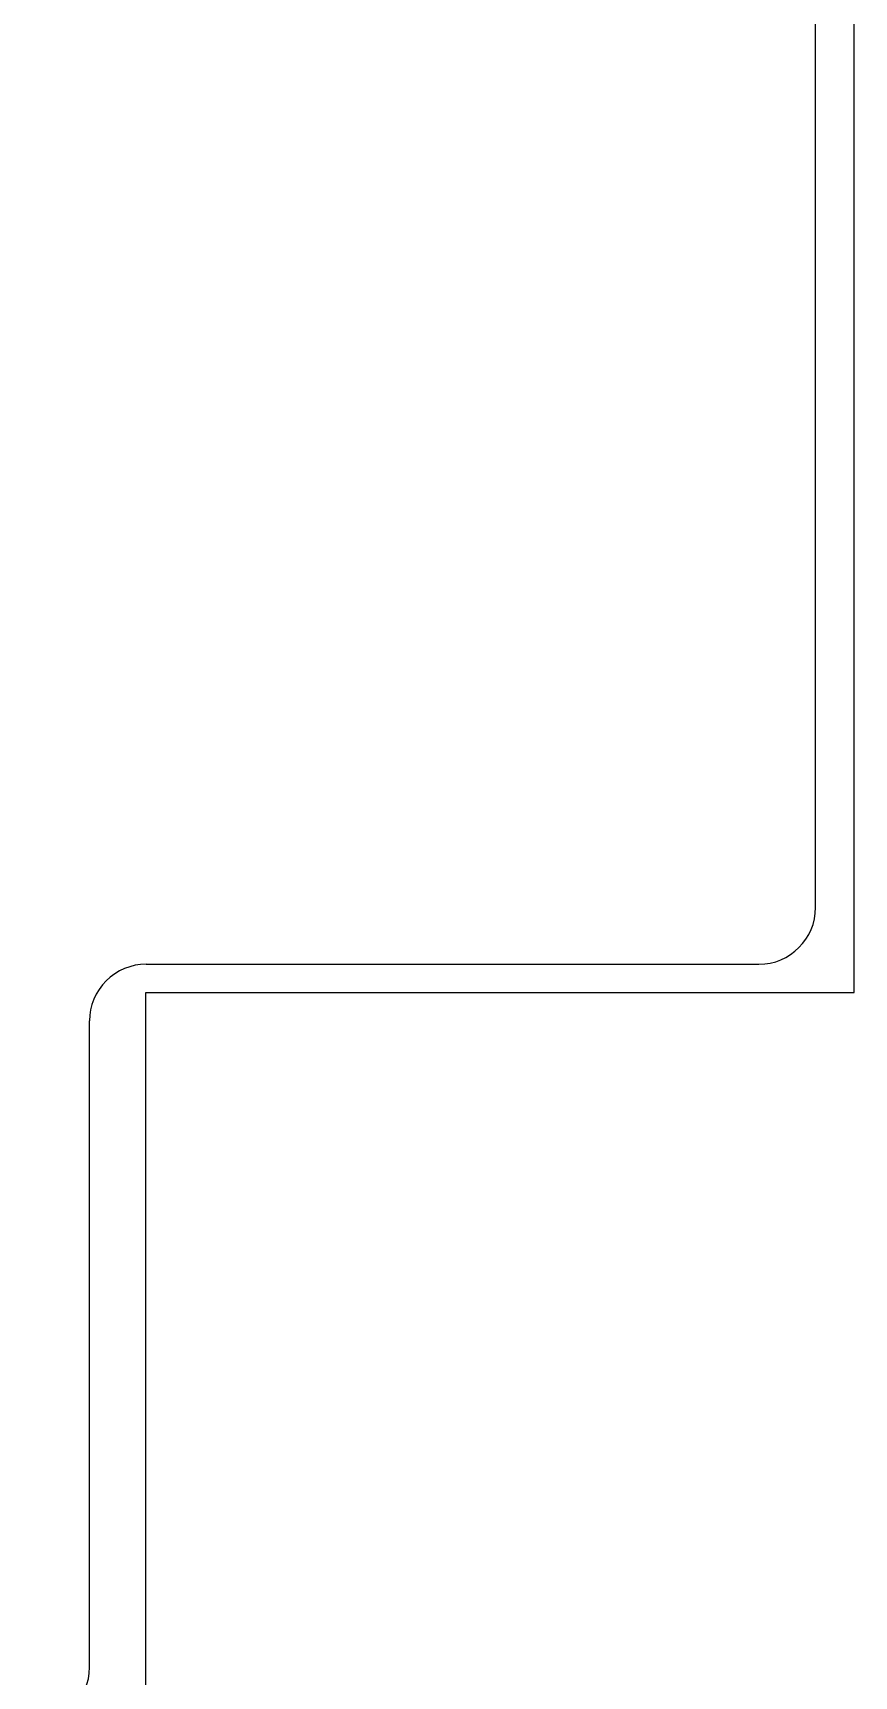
# Model space of a CAD drawing. Extents: x -82 to 113, y -82 to 93.
# Drawn here: x 24.8655 to 25.0105, y 70.8731 to 71.1629 of the extents above; entities that cross this region are included whole.
import ezdxf

# ---------------------------------------------------------------- set-up
doc = ezdxf.new("R2010")
doc.units = 0
doc.header["$MEASUREMENT"] = 0
doc.layers.get('0').update_dxf_attribs({"linetype": 'CONTINUOUS'})
doc.layers.add('VENT', color=5, linetype='CONTINUOUS')

# ---------------------------------------------------------------- blocks, each defined once
blk = doc.blocks.new('3206-1_Astragal_Component')
for p, q in [((0.6300000000000026, -0.5326798479704238), (0.3351963868895709, -0.5326798479704238)), ((0.6300000000000026, -0.6576934563045669), (0.6300000000000026, -0.5326798479704238)), ((0.7677179340761313, -0.6576969070953809), (0.6300000000000026, -0.6576934563045669))]:
    blk.add_line(p, q)
blk = doc.blocks.new('3206_Astragal_Assembly')
at = {"rotation": 90}
blk.add_blockref('3206-1_Astragal_Component', (-0.002204388723948014, -2.250000082920671), dxfattribs=at)
blk = doc.blocks.new('3204-1_Sash_Component')
for p, q in [((0.55154059170194, 3.063724919317906), (0.2990516005198116, 3.063724919317906)), ((0.5615405917019416, 2.945602770101241), (0.5615405917019416, 3.053724919317906)), ((0.6855401954836313, 2.935602770101241), (0.5715405917019432, 2.935602770101241))]:
    blk.add_line(p, q)
for centre, radius, start, end in [((0.5515405917019409, 3.053724919317905), 0.01000000000000068, 5.088887490341284e-12, 90.0000000000051), ((0.5715405917019423, 2.945602770101241), 0.01000000000000068, 180.0000000000051, 270.0000000000051), ((0.6855401954836313, 2.925602770101241), 0.009999999999999992, 0.0002776866722417438, 90)]:
    blk.add_arc(centre, radius, start, end)
blk = doc.blocks.new('3205_Sash_Yoke_Assembly')
at = {"xscale": -1, "rotation": 270}
blk.add_blockref('3204-1_Sash_Component', (-2.601761474882306, -2.176540323288464), dxfattribs=at)
blk = doc.blocks.new('3200_Meeting_Stile_Assembly')
blk.add_blockref('3205_Sash_Yoke_Assembly', (-1.014875000000017, 2.240000082920659))
at = {"xscale": -1}
blk.add_blockref('3206_Astragal_Assembly', (-0.01562499999999966, 2.250000082920671), dxfattribs=at)

msp = doc.modelspace()

# ---------------------------------------------------------------- block references
at = {"layer": 'VENT', "xscale": -1, "rotation": 180}
msp.add_blockref('3200_Meeting_Stile_Assembly', (25.55656821522366, 71.62362920543643), dxfattribs=at)

doc.saveas('drawing.dxf')
